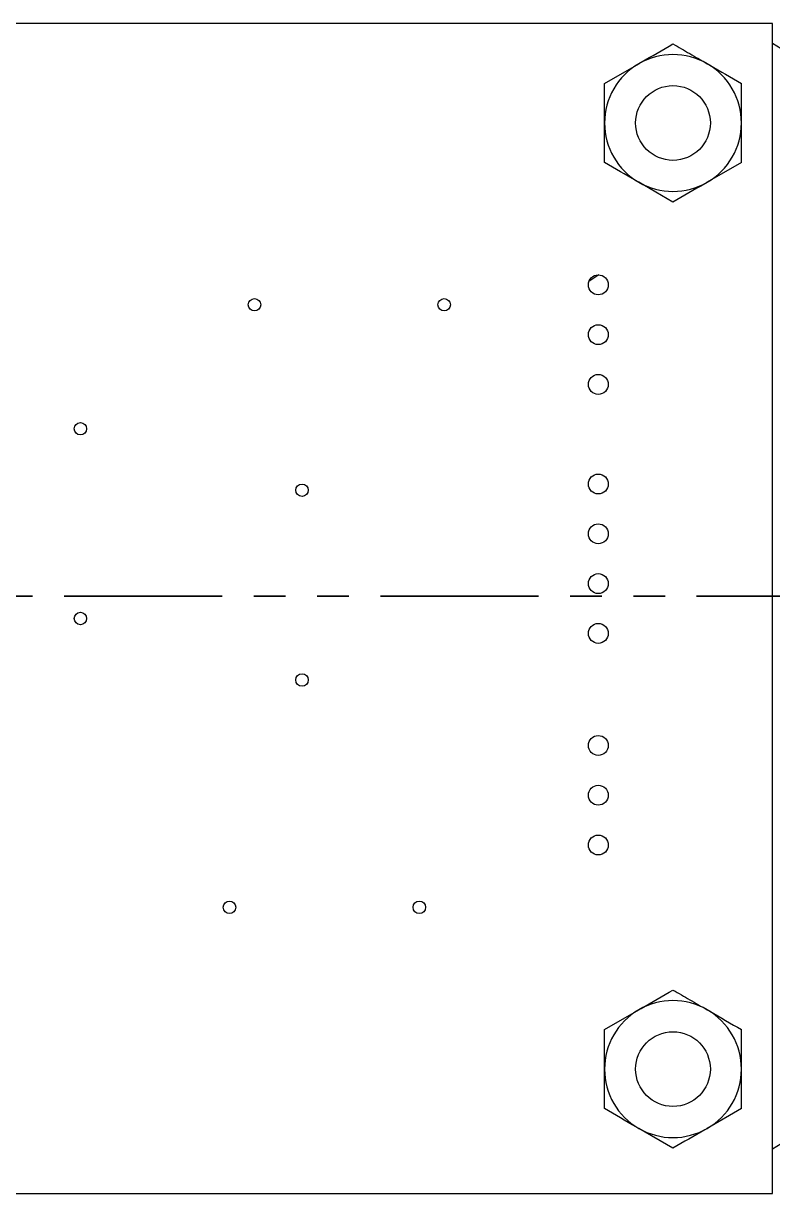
# Model space of a CAD drawing. Header units: millimetres. Extents: x 10 to 419, y 5 to 292.
# Drawn here: x 342.49 to 372.58, y 164.55 to 211.55 of the extents above; entities that cross this region are included whole.
import ezdxf

# ---------------------------------------------------------------- set-up
doc = ezdxf.new("R2010")
doc.units = ezdxf.units.MM
doc.linetypes.add('PHANTOM', pattern=[12.7, 6.35, -1.27, 1.27, -1.27, 1.27, -1.27])

msp = doc.modelspace()

# ---------------------------------------------------------------- linework, layer by layer
at = {"color": 7, "linetype": 'Continuous', "lineweight": 25}
for p, q in [((368.576, 211.551), (268.576, 211.551)), ((372.576, 211.551), (368.576, 211.551)), ((372.576, 208.551), (372.576, 211.551)), ((365.826, 209.139), (367.201, 209.933)), ((372.576, 168.551), (372.576, 208.551)), ((371.326, 205.963), (369.951, 205.17)), ((368.576, 204.376), (367.201, 205.17)), ((365.596, 201.451), (365.2, 201.187)), ((365.826, 171.139), (367.201, 171.933)), ((372.576, 164.551), (372.576, 168.551)), ((371.326, 167.963), (369.951, 167.17)), ((368.576, 166.376), (367.201, 167.17)), ((268.576, 164.551), (368.576, 164.551)), ((368.576, 164.551), (372.576, 164.551))]:
    msp.add_line(p, q, dxfattribs=at)
at = {"color": 7, "linetype": 'PHANTOM', "lineweight": 35}
msp.add_line((413.976, 188.551), (17.176, 188.551), dxfattribs=at)
at = {"color": 7, "linetype": 'Continuous', "lineweight": 25}
for centre, radius in [((368.576, 207.551), 1.5), ((365.576, 201.051), 0.4), ((351.766, 200.251), 0.25), ((359.386, 200.251), 0.25), ((365.576, 199.051), 0.4), ((365.576, 197.051), 0.4), ((344.776, 195.271), 0.25), ((365.576, 193.051), 0.4), ((353.676, 192.801), 0.25), ((365.576, 191.051), 0.4), ((365.576, 189.051), 0.4), ((344.776, 187.651), 0.25), ((365.576, 187.051), 0.4), ((353.676, 185.181), 0.25), ((365.576, 182.551), 0.4), ((365.576, 180.551), 0.4), ((365.576, 178.551), 0.4), ((350.766, 176.051), 0.25), ((358.386, 176.051), 0.25), ((368.576, 169.551), 1.5)]:
    msp.add_circle(centre, radius, dxfattribs=at)
for centre, radius, start, end in [((369.576, 205.551), 6, 0, 60), ((368.576, 207.551), 2.75, 60, 120), ((368.576, 207.551), 2.75, 120, 180), ((368.576, 207.551), 2.75, 0, 60), ((368.576, 207.551), 2.75, 180, 240), ((368.576, 207.551), 2.75, 300, 0), ((368.576, 207.551), 2.75, 240, 300), ((368.576, 169.551), 2.75, 60, 120), ((368.576, 169.551), 2.75, 120, 180), ((368.576, 169.551), 2.75, 0, 60), ((369.576, 171.551), 6, 300, 0), ((368.576, 169.551), 2.75, 180, 240), ((368.576, 169.551), 2.75, 300, 0), ((368.576, 169.551), 2.75, 240, 300)]:
    msp.add_arc(centre, radius, start, end, dxfattribs=at)
for points, knots in [([(367.201, 209.933), (367.234, 209.951), (367.698, 210.22), (368.153, 210.482), (368.576, 210.727)], [0, 0, 0, 0, 0.07015, 1, 1, 1, 1]), ([(368.576, 210.727), (368.8, 210.598), (369.25, 210.337), (369.716, 210.068), (369.951, 209.933)], [0, 0, 0, 0, 0.495458, 1, 1, 1, 1]), ([(369.951, 209.933), (369.984, 209.914), (370.448, 209.646), (370.903, 209.383), (371.326, 209.139)], [0, 0, 0, 0, 0.07015, 1, 1, 1, 1]), ([(365.826, 207.551), (365.826, 207.695), (365.826, 208.233), (365.826, 208.756), (365.826, 209.139)], [0, 0, 0, 0, 0.268634, 1, 1, 1, 1]), ([(371.326, 207.551), (371.326, 207.695), (371.326, 208.233), (371.326, 208.756), (371.326, 209.139)], [0, 0, 0, 0, 0.268634, 1, 1, 1, 1]), ([(365.826, 205.963), (365.826, 206.097), (365.826, 206.614), (365.826, 207.152), (365.826, 207.551)], [0, 0, 0, 0, 0.257551, 1, 1, 1, 1]), ([(371.326, 205.963), (371.326, 206.097), (371.326, 206.614), (371.326, 207.152), (371.326, 207.551)], [0, 0, 0, 0, 0.257551, 1, 1, 1, 1]), ([(367.201, 205.17), (367.169, 205.188), (366.704, 205.456), (366.249, 205.719), (365.826, 205.963)], [0, 0, 0, 0, 0.07015, 1, 1, 1, 1]), ([(369.951, 205.17), (369.919, 205.151), (369.454, 204.883), (368.999, 204.62), (368.576, 204.376)], [0, 0, 0, 0, 0.0701503, 1, 1, 1, 1]), ([(367.201, 171.933), (367.234, 171.951), (367.698, 172.22), (368.153, 172.482), (368.576, 172.727)], [0, 0, 0, 0, 0.07015, 1, 1, 1, 1]), ([(368.576, 172.727), (368.8, 172.598), (369.25, 172.337), (369.716, 172.068), (369.951, 171.933)], [0, 0, 0, 0, 0.495458, 1, 1, 1, 1]), ([(369.951, 171.933), (369.984, 171.914), (370.448, 171.646), (370.903, 171.383), (371.326, 171.139)], [0, 0, 0, 0, 0.07015, 1, 1, 1, 1]), ([(365.826, 169.551), (365.826, 169.695), (365.826, 170.233), (365.826, 170.756), (365.826, 171.139)], [0, 0, 0, 0, 0.268634, 1, 1, 1, 1]), ([(371.326, 169.551), (371.326, 169.695), (371.326, 170.233), (371.326, 170.756), (371.326, 171.139)], [0, 0, 0, 0, 0.268634, 1, 1, 1, 1]), ([(365.826, 167.963), (365.826, 168.097), (365.826, 168.614), (365.826, 169.152), (365.826, 169.551)], [0, 0, 0, 0, 0.257551, 1, 1, 1, 1]), ([(371.326, 167.963), (371.326, 168.097), (371.326, 168.614), (371.326, 169.152), (371.326, 169.551)], [0, 0, 0, 0, 0.257551, 1, 1, 1, 1]), ([(367.201, 167.17), (367.169, 167.188), (366.704, 167.456), (366.249, 167.719), (365.826, 167.963)], [0, 0, 0, 0, 0.07015, 1, 1, 1, 1]), ([(369.951, 167.17), (369.919, 167.151), (369.454, 166.883), (368.999, 166.62), (368.576, 166.376)], [0, 0, 0, 0, 0.0701503, 1, 1, 1, 1])]:
    msp.add_open_spline(points, degree=3, knots=knots, dxfattribs=at)

doc.saveas('drawing.dxf')
